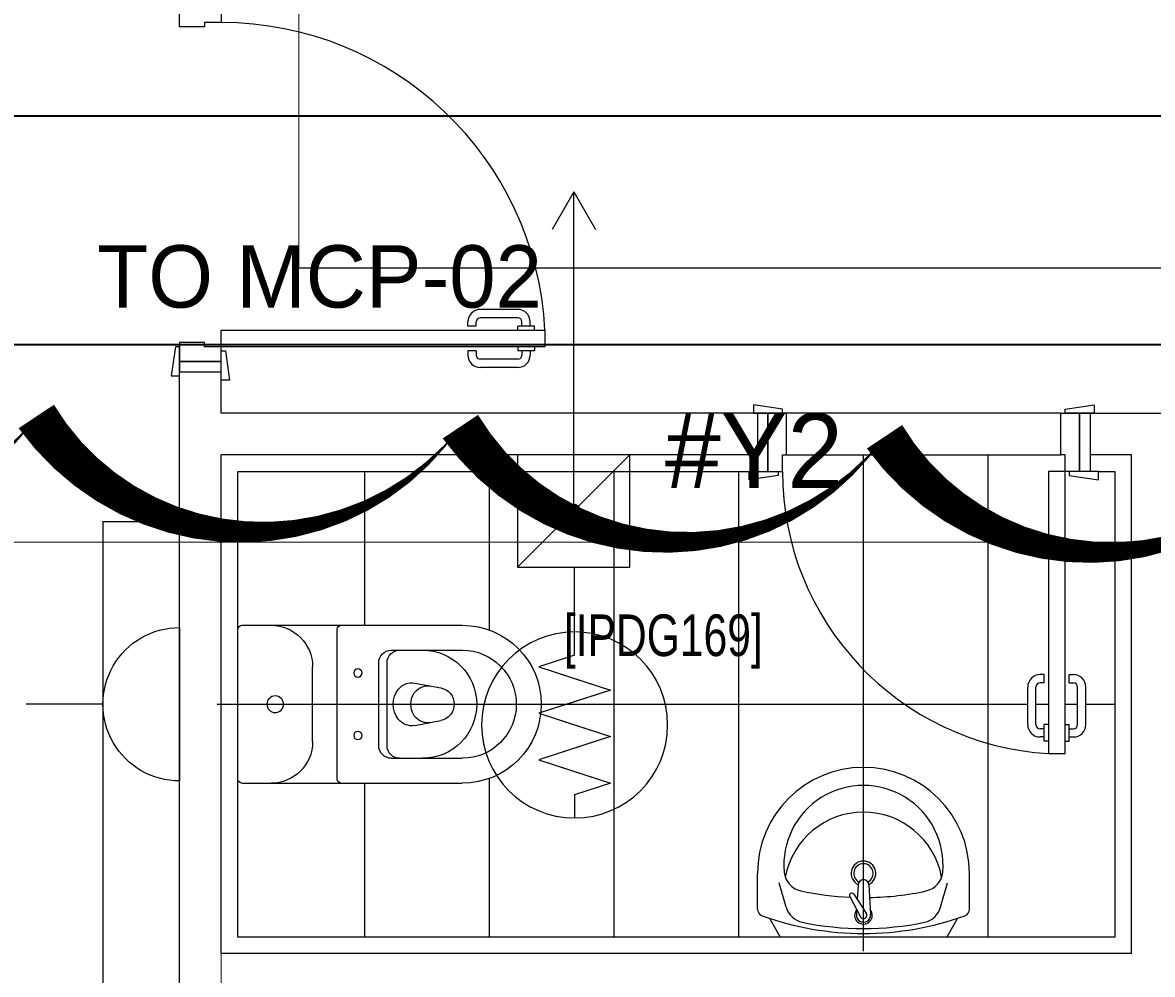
# Model space of a CAD drawing. Header units: metres. Extents: x 75097 to 220695, y -1557923 to -1361206.
# Drawn here: x 167784 to 170503, y -1427953 to -1425663 of the extents above; entities that cross this region are included whole.
import ezdxf

# ---------------------------------------------------------------- set-up
doc = ezdxf.new("R2010")
doc.units = ezdxf.units.M
doc.layers.get('0').update_dxf_attribs({"lineweight": 0})
for name, color, linetype, lineweight in [('A-100 - Copy$0$72_EGR_BASE_TEXT', 8, 'Continuous', 0), ('A-100 - Copy$0$car', 8, 'Continuous', 0), ('A-100 - Copy$0$SANIT', 8, 'Continuous', 0), ('A-100 - Copy$0$Tiles', 8, 'Continuous', 0), ('A-100 - Copy$0$Walls', 8, 'Continuous', 0), ('A-100 - Copy$0$Wooden Joinery', 8, 'Continuous', 0)]:
    doc.layers.add(name, color=color, linetype=linetype, lineweight=lineweight)
doc.layers.add('A-100 - Copy$0$axes', color=8, linetype='Continuous')
doc.layers.add('AMA-SO-POWER', color=85, linetype='Continuous')
for name, color, linetype, lineweight, true_color in [('E-POWR', 7, 'Continuous', 9, 0x4e7e3e), ('EXF', 7, 'Continuous', 0, 0x4e7e3e), ('REV 01', 7, 'Continuous', 0, 0xe41b4d)]:
    doc.layers.add(name, color=color, linetype=linetype, lineweight=lineweight, true_color=true_color)
doc.styles.add('A-100 - Copy$0$X3G_ENTITY_2587EA', font='swisscl.ttf', dxfattribs={"height": 200})
doc.styles.add('Optima_5', font='', dxfattribs={"height": 3.001645})
doc.styles.get("Standard").update_dxf_attribs({"font": 'GOTHIC.TTF'})
doc.styles.get('Optima_5').set_extended_font_data('Optima')

# ---------------------------------------------------------------- blocks, each defined once
blk = doc.blocks.new('NORMAL SOCKET')
at = {"layer": 'E-POWR'}
for p, q in [((0, 307.7), (0, 615.4)), ((-307.7, 0), (307.7, 0))]:
    blk.add_line(p, q, dxfattribs=at)
blk.add_ellipse((0, 0), major_axis=(32.8, 305.9), ratio=1, start_param=4.81904, end_param=7.960633, dxfattribs=at)
blk = doc.blocks.new('E-WATER HEATER SKT')
at = {"layer": 'E-POWR'}
h = blk.add_hatch(color=256, dxfattribs=at)
h.dxf.hatch_style = 1
h.paths.add_polyline_path([(-0.4153, 0.0019, 1), (-0.4426, 0.0019, 1)])
for p, q in [((-0.5415, -0.1106), (-0.5415, 0.1144)), ((-0.5415, 0.1144), (-0.3165, 0.1144))]:
    blk.add_line(p, q, dxfattribs=at)
blk.add_lwpolyline([(-0.5415, 0.1144), (-0.3165, 0.1144), (-0.3165, -0.1106), (-0.5415, -0.1106)], close=True, dxfattribs=at)
for points in [[(-0.4208, 0.01), (-0.3165, 0.1144)], [(-0.1398, 0), (-0.1165, 0.0717), (-0.0932, 0)], [(-0.1398, 0), (-0.1165, 0.0717), (-0.0699, -0.0717), (-0.0233, 0.0717), (0.0233, -0.0717), (0.0699, 0.0717), (0.1165, -0.0717), (0.1398, 0), (0.1865, 0)], [(-0.0466, 0), (-0.0233, 0.0717), (0, 0)], [(0.0466, 0), (0.0699, 0.0717), (0.0932, 0)], [(-0.1398, 0), (-0.3165, 0)], [(-0.0932, 0), (-0.0699, -0.0717), (-0.0466, 0)], [(0, 0), (0.0233, -0.0717), (0.0466, 0)], [(0.0932, 0), (0.1165, -0.0717), (0.1398, 0)], [(-0.5415, -0.1106), (-0.4371, -0.0063)]]:
    blk.add_lwpolyline(points, dxfattribs=at)
for centre, radius in [((0, 0), 0.1865), ((-0.429, 0.0019), 0.0137)]:
    blk.add_circle(centre, radius, dxfattribs=at)
blk = doc.blocks.new('arrow')
at = {"layer": 'E-POWR'}
for points in [[(140757.7, -1398284.6), (140667.3, -1398232.4)], [(139990, -1398284.6), (140757.7, -1398284.6), (140757.7, -1398284.6)], [(140757.7, -1398284.6), (140667.3, -1398336.8)]]:
    blk.add_lwpolyline(points, dxfattribs=at)
blk = doc.blocks.new('A-100 - Copy$0$WC manta')
at = {"layer": 'A-100 - Copy$0$SANIT'}
for p, q in [((-0.13, 0.18), (-0.13, -0.18)), ((-0.12, 0.19), (0.41, 0.19)), ((0.109, 0.18), (0.109, -0.18)), ((0.239, 0.13), (0.41, 0.13)), ((0.05, 0.09), (0.05, -0.09)), ((0.209, 0.1), (0.209, -0.1)), ((0.229, 0.1), (0.229, -0.1)), ((0.2955, 0.051), (0.3581, 0.0393)), ((-0.18, 0), (0.65, 0)), ((0.2955, -0.051), (0.3581, -0.0393)), ((0.239, -0.13), (0.41, -0.13)), ((-0.12, -0.19), (0.41, -0.19))]:
    blk.add_line(p, q, dxfattribs=at)
for centre, radius in [((0.159, 0.0752), 0.01), ((-0.04, 0), 0.02), ((0.159, -0.0753), 0.01)]:
    blk.add_circle(centre, radius, dxfattribs=at)
for centre, radius, start, end in [((-0.12, 0.18), 0.01, 90, 180), ((-0.05, 0.09), 0.1, 0, 90), ((0.119, 0.18), 0.01, 90, 180), ((0.41, 0), 0.19, 270, 90), ((0.239, 0.1), 0.03, 90, 180), ((0.259, 0.1), 0.03, 90, 180), ((0.3147, 0), 0.13, 270, 90), ((0.41, 0), 0.13, 270, 90), ((0.3029, 0), 0.0588, 141.525, 218.475), ((0.2882, 0.0117), 0.04, 79.4289, 141.525), ((0.3271, 0.0044), 0.04, 79.4289, 166.4176), ((0.3507, 0), 0.04, 280.5711, 79.4289), ((0.3454, 0), 0.0588, 166.4176, 193.5824), ((0.3271, -0.0044), 0.04, 193.5824, 280.5711), ((0.2882, -0.0117), 0.04, 218.475, 280.5711), ((-0.05, -0.09), 0.1, 270, 0), ((0.239, -0.1), 0.03, 180, 270), ((0.259, -0.1), 0.03, 180, 270), ((-0.12, -0.18), 0.01, 180, 270), ((0.119, -0.18), 0.01, 180, 270)]:
    blk.add_arc(centre, radius, start, end, dxfattribs=at)
blk = doc.blocks.new('A-100 - Copy$0$lav-manta 60')
at = {"layer": 'A-100 - Copy$0$SANIT'}
for p, q in [((0, 0.04), (0, -0.56)), ((-0.2658, -0.0529), (-0.2358, 0)), ((-0.2358, 0), (0.2358, 0)), ((0.2658, -0.0529), (0.2358, 0)), ((0.0389, -0.1142), (0.0087, -0.0575)), ((-0.3, -0.0789), (-0.3, -0.18)), ((-0.2185, -0.0841), (-0.2383, -0.1537)), ((-0.015, -0.1473), (-0.0199, -0.064)), ((0.0274, -0.121), (-0.0078, -0.0673)), ((0.0191, -0.077), (0.0199, -0.064)), ((0.2185, -0.0841), (0.2383, -0.1537)), ((0.3, -0.0789), (0.3, -0.18)), ((0.015, -0.1473), (0.0174, -0.1057))]:
    blk.add_line(p, q, dxfattribs=at)
for centre, radius, start, end in [((0, -0.8557), 0.8457, 70.1771, 109.8229), ((0, -0.8696), 0.8457, 78.1914, 101.8086), ((-0.28, -0.0789), 0.02, 109.8229, 180), ((-0.1608, -0.1006), 0.06, 101.8086, 164.0794), ((0, -0.0617), 0.025, 320.7474, 220.368), ((0, -0.0617), 0.02, 353.2671, 186.682), ((0, -0.0617), 0.00966, 25.4127, 215.9577), ((0.1608, -0.1006), 0.06, 15.9206, 78.1914), ((0.28, -0.0789), 0.02, 0, 70.1771), ((0, -0.9572), 0.8457, 91.1572, 102.0883), ((0, -0.9572), 0.8457, 88.5486, 88.844), ((0.0332, -0.1176), 0.00666, 210.6852, 30.6852), ((0, -0.9572), 0.8457, 77.9117, 87.4274), ((-0.1645, -0.189), 0.06, 102.0883, 174.8142), ((0, -0.18), 0.035, 115.3106, 64.6894), ((0, -0.18), 0.0275, 117.1496, 62.8504), ((0, -0.1473), 0.015, 180, 0), ((0.1645, -0.189), 0.06, 5.1858, 77.9117), ((0, -0.18), 0.3, 180, 0), ((0, -0.2039), 0.2252, 174.8142, 5.1858), ((0, -0.1282), 0.2252, 190.6097, 349.3903)]:
    blk.add_arc(centre, radius, start, end, dxfattribs=at)
blk = doc.blocks.new('A-100 - Copy')
at = {"layer": 'A-100 - Copy$0$axes'}
for p, q in [((178940.3, -1425887.7, 2.4), (96042.2, -1425887.7, 2.4)), ((178940.3, -1426437.7, 2.4), (96049.7, -1426437.7, 2.4))]:
    blk.add_line(p, q, dxfattribs=at)
at = {"layer": 'A-100 - Copy$0$car'}
for p, q in [((170282.5, -1426602.7, 0), (169622.5, -1426602.7, 0)), ((169622.5, -1426702.7, 0), (170282.5, -1426702.7, 0))]:
    blk.add_line(p, q, dxfattribs=at)
at = {"layer": 'A-100 - Copy$0$Tiles'}
for p, q in [((169807.4, -1427454.7, 0), (169807.4, -1426702.7, 0)), ((170107.4, -1427862.7, 0), (170107.4, -1426702.7, 0)), ((168607.4, -1427112.7, 0), (168607.4, -1426742.7, 0)), ((168907.4, -1427124.2, 0), (168907.4, -1426742.7, 0)), ((169207.4, -1427862.7, 0), (169207.4, -1426742.7, 0)), ((169507.4, -1427862.7, 0), (169507.4, -1426742.7, 0)), ((169032.2, -1427302.7, 0), (170202.5, -1427302.7, 0)), ((170222.5, -1427302.7, 0), (170252.5, -1427302.7, 0)), ((170292.5, -1427302.7, 0), (170322.5, -1427302.7, 0)), ((170342.5, -1427302.7, 0), (170412.5, -1427302.7, 0)), ((168607.4, -1427862.7, 0), (168607.4, -1427492.7, 0)), ((168907.4, -1427862.7, 0), (168907.4, -1427481.2, 0))]:
    blk.add_line(p, q, dxfattribs=at)
at = {"layer": 'A-100 - Copy$0$Tiles', "elevation": 0}
blk.add_lwpolyline([(170372.5, -1426742.7), (170412.5, -1426742.7), (170412.5, -1427862.7), (168302.2, -1427862.7), (168302.2, -1426742.7), (169552.5, -1426742.7)], dxfattribs=at)
at = {"layer": 'A-100 - Copy$0$Walls'}
for p, q in [((168162.2, -1428102.7, 0), (168162.2, -1426502.7, 0)), ((168162.2, -1426502.7, 0), (168262.2, -1426502.7, 0)), ((168262.2, -1426602.7, 0), (168262.2, -1426502.7, 0)), ((169552.5, -1426602.7, 0), (168262.2, -1426602.7, 0)), ((169552.5, -1426602.7, 0), (169552.5, -1426702.7, 0)), ((170352.5, -1426602.7, 0), (173448.3, -1426602.7, 0)), ((170352.5, -1426602.7, 0), (170352.5, -1426702.7, 0)), ((168262.2, -1427902.7, 0), (168262.2, -1426702.7, 0)), ((169552.5, -1426702.7, 0), (168262.2, -1426702.7, 0)), ((170452.5, -1426702.7, 0), (170352.5, -1426702.7, 0)), ((170452.5, -1427902.7, 0), (170452.5, -1426702.7, 0)), ((170452.5, -1427902.7, 0), (168262.2, -1427902.7, 0))]:
    blk.add_line(p, q, dxfattribs=at)
at = {"layer": 'A-100 - Copy$0$Wooden Joinery'}
for p, q in [((168975.7, -1426352.7, 0), (168885.7, -1426352.7, 0)), ((168855.7, -1426392.7, 0), (168855.7, -1426382.7, 0)), ((168875.7, -1426392.7, 0), (168875.7, -1426382.7, 0)), ((168975.7, -1426372.7, 0), (168885.7, -1426372.7, 0)), ((168985.7, -1426392.7, 0), (168985.7, -1426382.7, 0)), ((169005.7, -1426392.7, 0), (169005.7, -1426382.7, 0)), ((168875.7, -1426392.7, 0), (168855.7, -1426392.7, 0)), ((169015.7, -1426392.7, 0), (168975.7, -1426392.7, 0)), ((168975.7, -1426402.7, 0), (168975.7, -1426392.7, 0)), ((169015.7, -1426402.7, 0), (169015.7, -1426392.7, 0)), ((168975.7, -1426442.7, 0), (168975.7, -1426452.7, 0)), ((169015.7, -1426442.7, 0), (169015.7, -1426452.7, 0)), ((168855.7, -1426452.7, 0), (168855.7, -1426462.7, 0)), ((168875.7, -1426452.7, 0), (168855.7, -1426452.7, 0)), ((168875.7, -1426452.7, 0), (168875.7, -1426462.7, 0)), ((169015.7, -1426452.7, 0), (168975.7, -1426452.7, 0)), ((168985.7, -1426452.7, 0), (168985.7, -1426462.7, 0)), ((169005.7, -1426452.7, 0), (169005.7, -1426462.7, 0)), ((168975.7, -1426472.7, 0), (168885.7, -1426472.7, 0)), ((168975.7, -1426492.7, 0), (168885.7, -1426492.7, 0)), ((169612.5, -1426592.7, 0), (169542.5, -1426582.7, 0)), ((169542.5, -1426582.7, 0), (169542.5, -1426602.7, 0)), ((169542.5, -1426602.7, 0), (169612.5, -1426602.7, 0)), ((169577.5, -1426602.7, 0), (169552.5, -1426602.7, 0)), ((169552.5, -1426602.7, 0), (169552.5, -1426742.7, 0)), ((169622.5, -1426602.7, 0), (169577.5, -1426602.7, 0)), ((169577.5, -1426602.7, 0), (169577.5, -1426742.7, 0)), ((169577.5, -1426742.7, 0), (169577.5, -1426602.7, 0)), ((169612.5, -1426602.7, 0), (169612.5, -1426592.7, 0)), ((169622.5, -1426702.7, 0), (169622.5, -1426602.7, 0)), ((170282.5, -1426702.7, 0), (170282.5, -1426602.7, 0)), ((170282.5, -1426602.7, 0), (170327.5, -1426602.7, 0)), ((170292.5, -1426592.7, 0), (170362.5, -1426582.7, 0)), ((170292.5, -1426602.7, 0), (170292.5, -1426592.7, 0)), ((170362.5, -1426602.7, 0), (170292.5, -1426602.7, 0)), ((170327.5, -1426602.7, 0), (170327.5, -1426742.7, 0)), ((170327.5, -1426742.7, 0), (170327.5, -1426602.7, 0)), ((170327.5, -1426602.7, 0), (170352.5, -1426602.7, 0)), ((170352.5, -1426602.7, 0), (170352.5, -1426742.7, 0)), ((170362.5, -1426582.7, 0), (170362.5, -1426602.7, 0)), ((169612.5, -1426742.7, 0), (169612.5, -1426702.7, 0)), ((169612.5, -1426702.7, 0), (169622.5, -1426702.7, 0)), ((170292.5, -1426702.7, 0), (170282.5, -1426702.7, 0)), ((170292.5, -1426742.7, 0), (170292.5, -1426702.7, 0)), ((169532.5, -1426762.7, 0), (169532.5, -1426742.7, 0)), ((169532.5, -1426742.7, 0), (169602.5, -1426742.7, 0)), ((169552.5, -1426742.7, 0), (169577.5, -1426742.7, 0)), ((169577.5, -1426742.7, 0), (169612.5, -1426742.7, 0)), ((169602.5, -1426742.7, 0), (169602.5, -1426752.7, 0)), ((170252.5, -1426742.7, 0), (170252.5, -1427421.5, 0)), ((170292.5, -1426742.7, 0), (170252.5, -1426742.7, 0)), ((170292.5, -1427421.5, 0), (170292.5, -1426742.7, 0)), ((170327.5, -1426742.7, 0), (170292.5, -1426742.7, 0)), ((170302.5, -1426742.7, 0), (170302.5, -1426752.7, 0)), ((170372.5, -1426742.7, 0), (170302.5, -1426742.7, 0)), ((170352.5, -1426742.7, 0), (170327.5, -1426742.7, 0)), ((170372.5, -1426762.7, 0), (170372.5, -1426742.7, 0)), ((169602.5, -1426752.7, 0), (169532.5, -1426762.7, 0)), ((170302.5, -1426752.7, 0), (170372.5, -1426762.7, 0)), ((170242.5, -1427231.5, 0), (170232.5, -1427231.5, 0)), ((170242.5, -1427251.5, 0), (170242.5, -1427231.5, 0)), ((170302.5, -1427231.5, 0), (170312.5, -1427231.5, 0)), ((170302.5, -1427251.5, 0), (170302.5, -1427231.5, 0)), ((170242.5, -1427251.5, 0), (170232.5, -1427251.5, 0)), ((170302.5, -1427251.5, 0), (170312.5, -1427251.5, 0)), ((170202.5, -1427351.5, 0), (170202.5, -1427261.5, 0)), ((170222.5, -1427351.5, 0), (170222.5, -1427261.5, 0)), ((170322.5, -1427351.5, 0), (170322.5, -1427261.5, 0)), ((170342.5, -1427351.5, 0), (170342.5, -1427261.5, 0)), ((170242.5, -1427361.5, 0), (170232.5, -1427361.5, 0)), ((170242.5, -1427391.5, 0), (170242.5, -1427351.5, 0)), ((170252.5, -1427351.5, 0), (170242.5, -1427351.5, 0)), ((170292.5, -1427351.5, 0), (170302.5, -1427351.5, 0)), ((170302.5, -1427391.5, 0), (170302.5, -1427351.5, 0)), ((170302.5, -1427361.5, 0), (170312.5, -1427361.5, 0)), ((170242.5, -1427381.5, 0), (170232.5, -1427381.5, 0)), ((170252.5, -1427391.5, 0), (170242.5, -1427391.5, 0)), ((170292.5, -1427391.5, 0), (170302.5, -1427391.5, 0)), ((170302.5, -1427381.5, 0), (170312.5, -1427381.5, 0)), ((170252.5, -1427421.5, 0), (170292.5, -1427421.5, 0))]:
    blk.add_line(p, q, dxfattribs=at)
at = {"layer": 'A-100 - Copy$0$Wooden Joinery', "elevation": 0}
for points in [[(168262.2, -1425627.7), (168262.2, -1425662.7), (168222.2, -1425662.7), (168222.2, -1425672.7), (168162.2, -1425672.7), (168162.2, -1425627.7), (168262.2, -1425627.7)], [(168262.2, -1426477.7), (168262.2, -1426442.7), (168222.2, -1426442.7), (168222.2, -1426432.7), (168162.2, -1426432.7), (168162.2, -1426477.7), (168262.2, -1426477.7)], [(168262.2, -1426477.7), (168162.2, -1426477.7), (168162.2, -1426502.7), (168262.2, -1426502.7), (168262.2, -1426477.7)]]:
    blk.add_lwpolyline(points, dxfattribs=at)
for points in [[(168262.2, -1426402.7), (169041.2, -1426402.7), (169041.2, -1426442.7), (168262.2, -1426442.7)], [(168162.2, -1426442.7), (168152.2, -1426442.7), (168142.2, -1426512.7), (168162.2, -1426512.7)], [(168262.2, -1426452.7), (168272.2, -1426452.7), (168282.2, -1426522.7), (168262.2, -1426522.7)]]:
    blk.add_lwpolyline(points, close=True, dxfattribs=at)
at = {"layer": 'A-100 - Copy$0$Wooden Joinery'}
for centre, radius, start, end in [((168262.2, -1426442.7, 0), 780, 2.9395, 90), ((168885.7, -1426382.7, 0), 30, 90, 180), ((168975.7, -1426382.7, 0), 30, 0, 90), ((168885.7, -1426382.7, 0), 10, 90, 180), ((168975.7, -1426382.7, 0), 10, 0, 90), ((168885.7, -1426462.7, 0), 30, 180, 270), ((168885.7, -1426462.7, 0), 10, 180, 270), ((168975.7, -1426462.7, 0), 10, 270, 0), ((168975.7, -1426462.7, 0), 30, 270, 0), ((170292.5, -1426742.7, 0), 680, 180, 266.6277), ((170232.5, -1427261.5, 0), 30, 90, 180), ((170312.5, -1427261.5, 0), 30, 0, 90), ((170232.5, -1427261.5, 0), 10, 90, 180), ((170312.5, -1427261.5, 0), 10, 0, 90), ((170232.5, -1427351.5, 0), 30, 180, 270), ((170232.5, -1427351.5, 0), 10, 180, 270), ((170312.5, -1427351.5, 0), 10, 270, 0), ((170312.5, -1427351.5, 0), 30, 270, 0)]:
    blk.add_arc(centre, radius, start, end, dxfattribs=at)
at = {"layer": 'A-100 - Copy$0$SANIT', "rotation": 180}
for name, p, xscale, yscale, zscale in [('A-100 - Copy$0$WC manta', (168432.2, -1427302.7, 0), -999.9999999999995, 999.9999999999995, 999.9999999999995), ('A-100 - Copy$0$lav-manta 60', (169807.4, -1427862.7, 0), 850.0000000001897, 850.0000000001897, 850.0000000001897)]:
    blk.add_blockref(name, p, dxfattribs=dict(at, xscale=xscale, yscale=yscale, zscale=zscale))
at = {"layer": 'A-100 - Copy$0$72_EGR_BASE_TEXT', "insert": (169325.9, -1427086.7, 0), "char_height": 100, "attachment_point": 2, "style": 'A-100 - Copy$0$X3G_ENTITY_2587EA'}
blk.add_mtext('[IPDG169]', dxfattribs=at)

msp = doc.modelspace()

# ---------------------------------------------------------------- linework, layer by layer
at = {"layer": 'E-POWR', "const_width": 3, "elevation": 0}
msp.add_lwpolyline([(172365.6, -1426253.2), (168449.1, -1426253.2), (168449.1, -1423873.6), (162140.9, -1423873.6), (162140.9, -1421615.2), (166251.3, -1421615.2), (166251.3, -1423007.3), (166826.9, -1423007.3), (166826.9, -1421615.2), (171217.5, -1421615.2)], dxfattribs=at)
at = {"layer": 'E-POWR', "const_width": 3}
msp.add_lwpolyline([(172789, -1428189.6), (168262.2, -1428189.6), (168262.2, -1426863.6), (167977.6, -1426863.6), (167977.6, -1429273.3), (168445.8, -1429743.9), (168445.8, -1430225.8), (172788.9, -1430225.8), (174419.8, -1430228.1), (174846.4, -1430228.1), (174846.4, -1431647.8)], dxfattribs=at)
at = {"layer": 'EXF', "color": 85}
msp.add_lwpolyline([(161785, -1395991.1), (161904.6, -1396128.5), (165976.8, -1396128.5), (165976.8, -1397607.5), (172947.6, -1397607.5), (173101.3, -1397241.1), (173200, -1397607.5), (173200, -1421773.1), (174564.6, -1421773.1), (174839.8, -1421910.7), (174805.1, -1421939.9), (174803.5, -1426913.3), (173771.1, -1426913.3), (173753.9, -1426896.1), (173737, -1426913), (164536.3, -1426913.3), (164536.3, -1420424.4)], dxfattribs=at)

# ---------------------------------------------------------------- block references
at = {"layer": 'AMA-SO-POWER', "color": 85, "xscale": -1200, "yscale": 1200, "zscale": 1200, "rotation": 89.99995344526809}
msp.add_blockref('E-WATER HEATER SKT', (169112.5, -1427352.5, 0), dxfattribs=at)
at = {"layer": 'E-POWR', "color": 85, "rotation": 89.99999999999754}
msp.add_blockref('arrow', (-1229174.3, -1566827.7, 0), dxfattribs=at)
at = {"layer": 'E-POWR', "color": 85, "xscale": -0.6, "yscale": 0.6, "zscale": 0.6, "rotation": 90}
msp.add_blockref('NORMAL SOCKET', (168162.2, -1427302.7, 0), dxfattribs=at)

# ---------------------------------------------------------------- texts
at = {"layer": 'E-POWR'}
msp.add_text('TO MCP-02', height=150, dxfattribs=at).set_placement((167964.1, -1426348.4, -1.8))
at = {"layer": 'E-POWR', "insert": (169329.9, -1426602.7, 0), "char_height": 180.1, "width": 3.637978807091713e-12, "attachment_point": 1, "rotation": 360, "line_spacing_factor": 1.047943, "style": 'Optima_5'}
msp.add_mtext('#Y2', dxfattribs=at)

# ---------------------------------------------------------------- next in the draw order: block references
msp.add_blockref('A-100 - Copy', (0, 0))

# ---------------------------------------------------------------- next in the draw order: linework, layer by layer
at = {"layer": 'REV 01', "color": 3, "elevation": 0}
msp.add_lwpolyline([(175568.7, -1422375.7, 0, 102.1, -0.520567), (175585.1, -1423396.2, 0, 102.1, -0.520567), (175601.6, -1424416.7, 0, 102.1, -0.520567), (175618.1, -1425437.1, 0, 102.1, -0.520567), (175634.6, -1426457.6, 0, 102.1, -0.520567), (174959.6, -1426781.2, 0, 102.1, -0.520567), (173939.2, -1426756.8, 0, 102.1, -0.520567), (172918.9, -1426732.4, 0, 102.1, -0.520567), (171898.6, -1426708, 0, 102.1, -0.520567), (170878.3, -1426683.6, 0, 102.1, -0.520567), (169858, -1426659.2, 0, 102.1, -0.520567), (168837.7, -1426634.8, 0, 102.1, -0.520567), (167817.4, -1426610.4, 0, 102.1, -0.520567), (166797.1, -1426586, 0, 102.1, -0.520567), (165776.8, -1426561.6, 0, 102.1, -0.520567), (164756.5, -1426537.2, 0, 102.1, -0.520567), (163736.1, -1426512.8, 0, 102.1, -0.520567), (162715.8, -1426488.4, 0, 102.1, -0.520567), (161926.3, -1426235, 0, 102.1, -0.520567), (161909.8, -1425214.6, 0, 102.1, -0.520567), (161893.3, -1424194.1, 0, 102.1, -0.520567), (161876.9, -1423173.6, 0, 102.1, -0.520567)], format="xyseb", dxfattribs=at)

doc.saveas('drawing.dxf')
